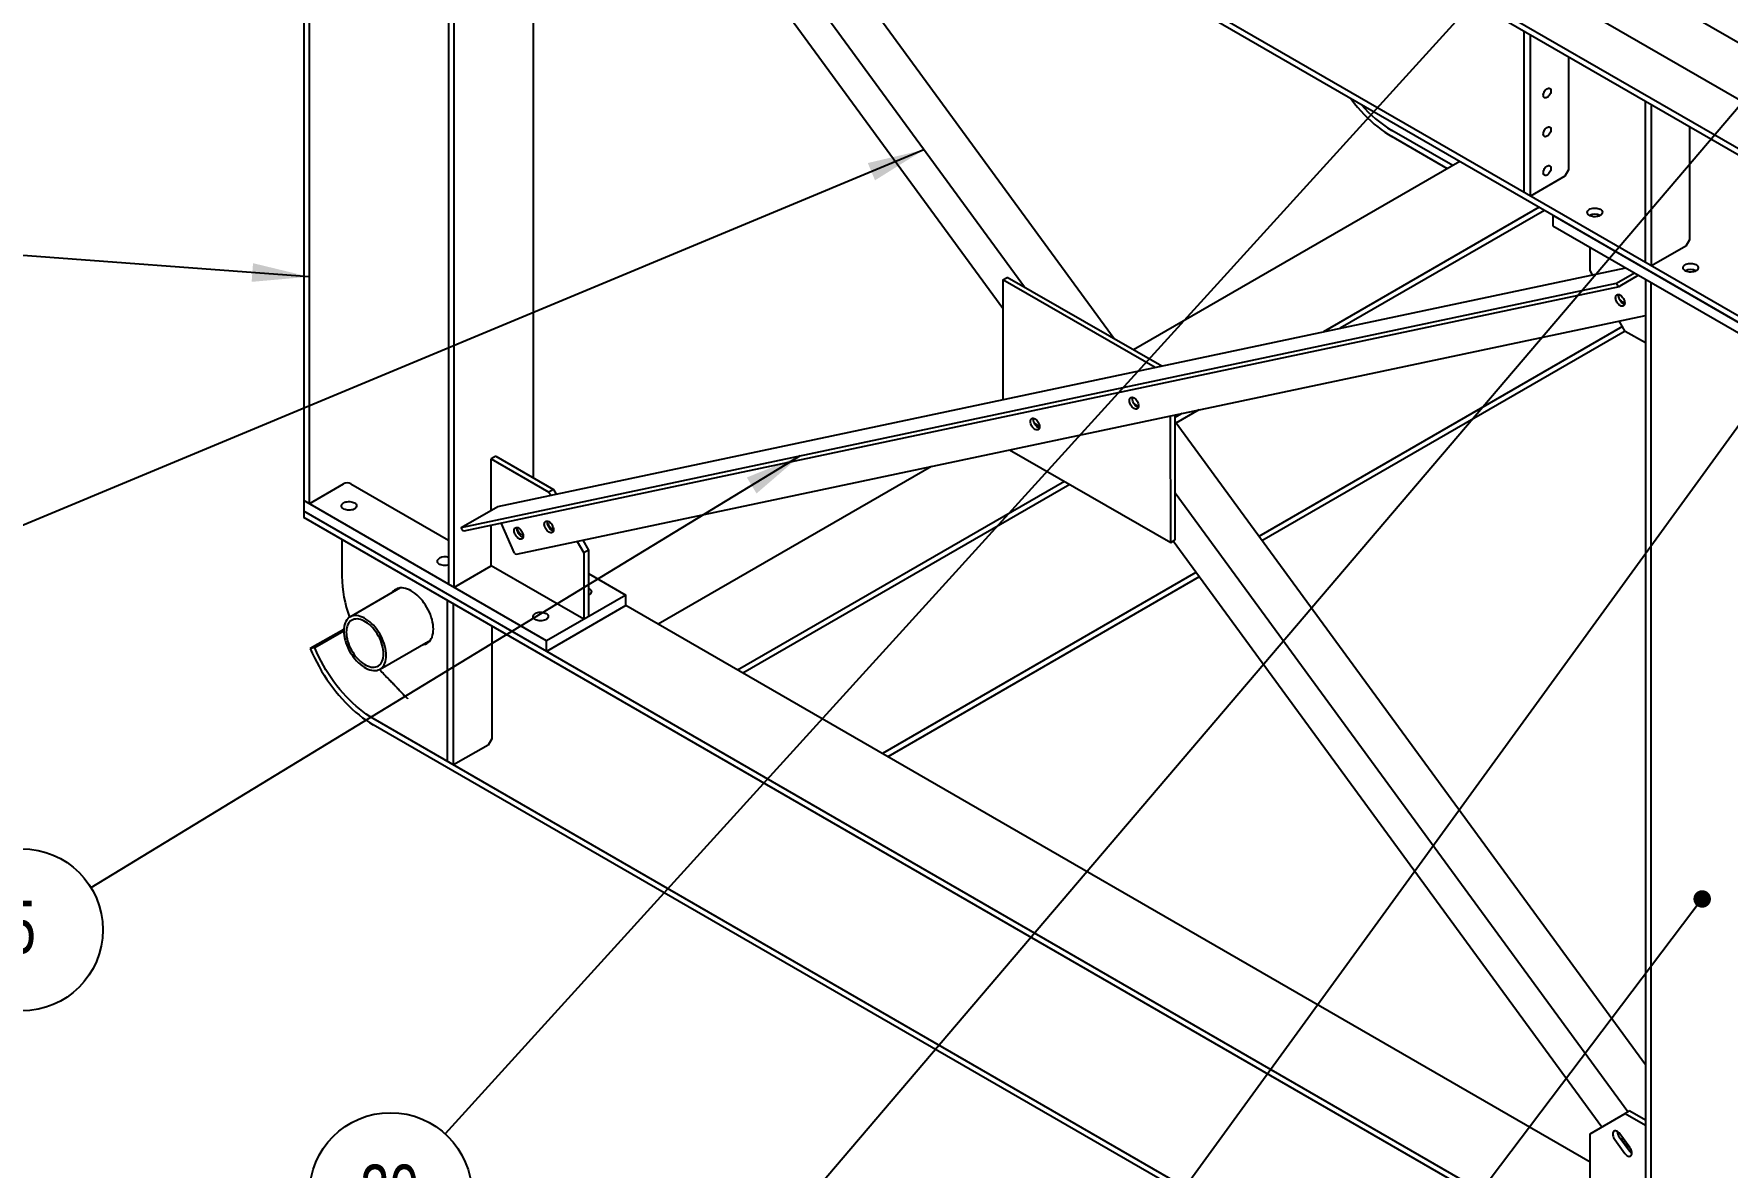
# Model space of a CAD drawing. Header units: millimetres. Extents: x 861 to 27901, y 673 to 17923.
# Drawn here: x 19576 to 21557, y 6226 to 7552 of the extents above; entities that cross this region are included whole.
import ezdxf

# ---------------------------------------------------------------- set-up
doc = ezdxf.new("R2010")
doc.units = ezdxf.units.MM
doc.header["$LTSCALE"] = 33.3
doc.layers.add('CAPA_1', color=7, linetype='Continuous')
doc.layers.add('STRUC', color=4, linetype='Continuous')
doc.styles.add('SLDTEXTSTYLE0', font='TXT', dxfattribs={"width": 0.75})
doc.dimstyles.new('SLDDIMSTYLE1', dxfattribs={"dimtxt": 0.18, "dimasz": 20.492308, "dimexe": 0, "dimexo": 0.0625, "dimgap": 0, "dimtad": 0, "dimtih": 1, "dimtoh": 1, "dimdec": 0, "dimrnd": 1e-09, "dimzin": 0, "dimdsep": 46, "dimtxsty": 'Standard', "dimblk1": 'DOT', "dimblk2": 'DOT', "dimsah": 1, "dimcen": 0.09, "dimadec": 0, "dimazin": 0, "dimtfac": 20.492308, "dimtdec": 0, "dimtofl": 0, "dimtmove": 0, "dimatfit": 3, "dimldrblk": 'DOT', "dimfxl": 1, "dimfrac": 2, "dimtolj": 1, "dimtzin": 0, "dimarcsym": 0})
doc.dimstyles.new('SLDDIMSTYLE2', dxfattribs={"dimtxt": 0.18, "dimasz": 66.6, "dimexe": 0, "dimexo": 0.0625, "dimgap": 0, "dimtad": 0, "dimtih": 1, "dimtoh": 1, "dimdec": 0, "dimrnd": 1e-09, "dimzin": 0, "dimdsep": 46, "dimtxsty": 'Standard', "dimsah": 1, "dimcen": 0.09, "dimadec": 0, "dimazin": 0, "dimtfac": 66.6, "dimtdec": 0, "dimtofl": 0, "dimtmove": 0, "dimatfit": 3, "dimfxl": 1, "dimfrac": 2, "dimtolj": 1, "dimtzin": 0, "dimarcsym": 0})

# ---------------------------------------------------------------- blocks, each defined once
blk = doc.blocks.new('SW_NOTE_0_106')
at = {"layer": 'CAPA_1', "color": 0}
blk.add_circle((-63.8, -70.2), 94.9, dxfattribs=at)
at = {"layer": 'CAPA_1', "color": 0, "insert": (-65, -36.1), "char_height": 61.67, "attachment_point": 2, "style": 'SLDTEXTSTYLE0'}
blk.add_mtext('20', dxfattribs=at)
blk = doc.blocks.new('_Dot')
at = {"color": 0, "linetype": 'ByBlock', "lineweight": -2}
blk.add_line((-0.5, 0), (-1, 0), dxfattribs=at)
at = {"color": 0, "linetype": 'ByBlock', "const_width": 0.5}
blk.add_lwpolyline([(-0.25, 0, 1), (0.25, 0, 1)], format="xyb", close=True, dxfattribs=at)
blk = doc.blocks.new('SW_NOTE_0_116')
at = {"layer": 'CAPA_1', "color": 0}
blk.add_circle((-81, -49.3), 94.9, dxfattribs=at)
at = {"layer": 'CAPA_1', "color": 0, "insert": (-81.6, -15.2), "char_height": 61.7, "attachment_point": 2, "style": 'SLDTEXTSTYLE0'}
blk.add_mtext('5', dxfattribs=at)

msp = doc.modelspace()

# ---------------------------------------------------------------- linework, layer by layer
at = {"layer": 'STRUC', "linetype": 'Continuous', "lineweight": 25}
for p, q in [((25497.8, 5150.36), (19891.45, 8386.83)), ((25497.8, 5143.12), (19890.89, 8379.92)), ((25497.8, 4954.67), (19890.89, 8191.47)), ((25497.8, 4947.44), (19891.45, 8183.91)), ((19891.45, 8183.91), (19891.45, 6986.69)), ((19897.72, 8167.96), (19897.72, 7002.64)), ((20060.91, 8073.75), (20060.91, 6908.43)), ((20067.18, 8070.14), (20067.18, 6904.82)), ((20734.88, 7255.88), (20222.06, 7956.75)), ((20839.7, 7195.68), (20281.26, 7958.88)), ((20160.02, 7941.92), (20160.02, 7033.03)), ((20709.32, 7231.06), (20191.32, 7939)), ((21853.78, 7378.04), (21169.81, 7772.88)), ((21169.81, 7707.11), (21853.78, 7312.26)), ((21319.5, 7366.75), (21319.5, 7555.2)), ((21326.62, 7362.64), (21326.62, 7551.09)), ((21371.19, 7525.36), (21371.19, 7393.31)), ((21461.23, 7284.94), (21461.23, 7473.38)), ((21468.35, 7280.83), (21468.35, 7469.27)), ((21235.79, 7398.32), (21164.65, 7439.39)), ((21229.53, 7394.7), (21164.65, 7432.15)), ((21512.92, 7443.54), (21512.92, 7311.49)), ((21244.04, 7403.08), (20862.29, 7182.7)), ((21371.19, 7393.31), (21366.92, 7385.91)), ((21366.92, 7385.91), (21326.62, 7362.64)), ((21336.89, 7349.48), (21084.46, 7203.76)), ((21343.15, 7345.87), (21104.24, 7207.94)), ((21352.87, 7340.25), (21352.87, 7340.25)), ((21352.87, 7340.25), (21745.31, 7113.7)), ((21352.87, 7340.25), (21352.87, 7327.92)), ((21352.87, 7327.92), (21745.31, 7101.37)), ((21512.92, 7311.49), (21508.65, 7304.09)), ((21396.62, 7275.49), (21396.62, 7302.66)), ((21508.65, 7304.09), (21468.35, 7280.83)), ((20118.45, 6999.42), (21438.29, 7278.61)), ((21399.55, 7270.41), (21396.62, 7275.49)), ((21427.5, 7260.7), (21448.41, 7272.77)), ((20075.73, 6974.75), (21427.5, 7260.7)), ((20079.03, 6971.04), (21430.8, 7256.99)), ((20709.25, 7264.46), (20714.59, 7267.54)), ((20709.25, 7264.46), (20709.55, 7124.45)), ((20887.47, 7162.09), (20709.25, 7264.46)), ((20895.29, 7163.74), (20714.59, 7267.54)), ((21428.5, 7258.42), (21427.5, 7260.7)), ((21453.35, 7269.91), (21431.28, 7257.17)), ((21461.23, 7265.37), (21461.23, 6100.04)), ((21467.5, 7261.75), (21467.5, 6096.43)), ((21435.59, 7236.36), (21437, 7236.66)), ((21436.76, 7238.55), (21436.99, 7238.6)), ((20140.28, 6943.56), (21461.23, 7222.98)), ((21437.71, 7204.33), (21430.67, 7216.52)), ((21434.38, 7210.09), (21008.89, 6964.45)), ((21437.52, 7204.66), (21012.61, 6959.37)), ((21461.23, 7190.75), (21437.71, 7204.33)), ((20868.19, 7117.35), (20868.21, 7117.35)), ((20749.8, 7092.32), (20752.47, 7092.84)), ((20751.65, 7094.72), (20752.21, 7094.83)), ((20905.89, 6957.29), (20905.57, 7105.44)), ((20919.1, 7108.3), (20910.92, 7103.58)), ((20911.23, 6960.37), (20910.92, 7106.57)), ((21461.23, 6346.25), (20910.93, 7098.33)), ((20938.89, 7112.49), (20911.95, 7096.94)), ((20116.27, 7058.29), (20110.93, 7055.21)), ((20110.93, 7055.21), (20178.21, 7016.37)), ((20110.93, 6995.08), (20110.93, 7055.21)), ((20116.27, 7058.29), (20183.55, 7019.45)), ((20717.29, 7065.61), (20905.89, 6957.29)), ((20626.02, 7046.31), (20306.21, 6861.69)), ((19897.72, 7002.64), (19938.02, 7025.91)), ((19946.56, 7025.91), (20060.91, 6959.89)), ((20183.55, 7019.45), (20178.21, 7016.37)), ((20178.21, 7016.37), (20180.42, 7012.53)), ((20183.55, 7019.45), (20186.77, 7013.87)), ((20781.39, 7028.8), (20399.06, 6808.09)), ((20787.67, 7025.19), (20405.33, 6804.47)), ((21440.84, 6291.08), (20911.11, 7015.03)), ((20175.54, 6842.26), (19891.45, 7006.26)), ((25497.8, 3757.45), (19891.45, 6993.92)), ((20075.73, 6974.75), (20118.45, 6999.42)), ((25497.8, 3750.21), (19891.45, 6986.69)), ((20076.73, 6972.48), (20075.73, 6974.75)), ((20110.93, 6930.07), (20110.93, 6977.79)), ((20137.98, 6944.99), (20122.44, 6980.22)), ((19936.02, 6960.96), (19936.02, 6917.85)), ((20148.22, 6963.69), (20147.37, 6963.52)), ((20211.54, 6958.63), (20219.29, 6945.21)), ((20217.88, 6959.97), (20224.63, 6948.29)), ((20905.89, 6957.29), (20911.23, 6960.37)), ((21410.1, 6273.33), (20908.53, 6958.81)), ((20224.63, 6948.29), (20219.29, 6945.21)), ((20219.29, 6945.21), (20219.29, 6867.52)), ((20224.63, 6948.29), (20224.63, 6870.6)), ((20067.18, 6904.82), (20110.93, 6930.07)), ((20219.29, 6867.52), (20110.93, 6930.07)), ((20224.63, 6921.12), (20268.38, 6895.86)), ((20935.43, 6922.04), (20568.54, 6710.25)), ((20939.15, 6916.96), (20574.81, 6706.63)), ((20004.39, 6904.15), (19945.48, 6870.14)), ((20268.38, 6895.86), (20175.54, 6842.26)), ((20268.38, 6883.52), (20268.38, 6895.86)), ((20059.64, 6701.15), (20059.64, 6889.6)), ((20066.76, 6697.04), (20066.76, 6885.48)), ((20268.38, 6883.52), (20175.54, 6829.93)), ((21396.62, 6232.21), (20268.38, 6883.52)), ((19938.23, 6855.68), (19899.14, 6833.12)), ((20111.34, 6859.75), (20111.34, 6727.7)), ((19938.19, 6853.5), (19904.34, 6833.96)), ((19980.72, 6809.1), (20039.63, 6843.1)), ((20175.54, 6829.93), (20175.54, 6842.26)), ((19904.34, 6833.96), (19899.14, 6833.12)), ((25416.51, 3608.7), (19972.75, 6751.31)), ((25416.51, 3601.46), (19972.75, 6744.08)), ((20107.06, 6720.3), (20066.76, 6697.04)), ((20111.34, 6727.7), (20107.06, 6720.3)), ((21396.62, 6265.55), (21437.71, 6289.27)), ((21443.05, 6292.35), (21437.71, 6289.27)), ((21437.71, 6289.27), (21461.23, 6275.69)), ((21443.05, 6292.35), (21461.23, 6281.86)), ((21396.62, 6187.86), (21396.62, 6265.55)), ((21430.73, 6261.77), (21442.49, 6245.7)), ((21443.18, 6249.31), (21431.42, 6265.38)), ((21425.39, 6258.69), (21437.15, 6242.62))]:
    msp.add_line(p, q, dxfattribs=at)
at = {"layer": 'STRUC', "linetype": 'Continuous', "lineweight": 25, "flags": 128}
for points in [[(21116.44, 7476.74), (21117.32, 7475.57), (21120.88, 7471.01), (21124.53, 7466.58), (21128.28, 7462.31), (21132.11, 7458.2), (21136.02, 7454.26), (21139.98, 7450.5), (21144.01, 7446.93), (21148.08, 7443.55), (21152.19, 7440.38), (21156.33, 7437.42), (21160.49, 7434.67), (21164.65, 7432.15)], [(21341.79, 7480.61), (21341.9, 7481.77), (21342.21, 7483), (21342.7, 7484.24), (21343.36, 7485.43), (21344.16, 7486.51), (21345.05, 7487.44), (21346, 7488.17), (21346.96, 7488.66), (21347.89, 7488.9), (21348.74, 7488.87), (21349.47, 7488.58), (21350.06, 7488.03), (21350.46, 7487.25), (21350.67, 7486.29), (21350.67, 7485.18), (21350.46, 7483.97), (21350.06, 7482.73), (21349.47, 7481.51), (21348.74, 7480.37), (21347.89, 7479.35), (21346.96, 7478.52), (21346, 7477.91), (21345.05, 7477.54), (21344.16, 7477.43), (21343.36, 7477.6), (21342.7, 7478.02), (21342.21, 7478.69), (21341.9, 7479.56), (21341.79, 7480.61)], [(21341.79, 7435.29), (21341.9, 7436.46), (21342.21, 7437.69), (21342.7, 7438.92), (21343.36, 7440.11), (21344.16, 7441.2), (21345.05, 7442.12), (21346, 7442.85), (21346.96, 7443.35), (21347.89, 7443.58), (21348.74, 7443.55), (21349.47, 7443.26), (21350.06, 7442.71), (21350.46, 7441.93), (21350.67, 7440.97), (21350.67, 7439.86), (21350.46, 7438.65), (21350.06, 7437.41), (21349.47, 7436.19), (21348.74, 7435.05), (21347.89, 7434.04), (21346.96, 7433.2), (21346, 7432.59), (21345.05, 7432.22), (21344.16, 7432.12), (21343.36, 7432.28), (21342.7, 7432.7), (21342.21, 7433.37), (21341.9, 7434.25), (21341.79, 7435.29)], [(21341.79, 7389.97), (21341.9, 7391.14), (21342.21, 7392.37), (21342.7, 7393.61), (21343.36, 7394.8), (21344.16, 7395.88), (21345.05, 7396.81), (21346, 7397.53), (21346.96, 7398.03), (21347.89, 7398.27), (21348.74, 7398.24), (21349.47, 7397.94), (21350.06, 7397.39), (21350.46, 7396.62), (21350.67, 7395.65), (21350.67, 7394.54), (21350.46, 7393.34), (21350.06, 7392.09), (21349.47, 7390.87), (21348.74, 7389.73), (21347.89, 7388.72), (21346.96, 7387.89), (21346, 7387.27), (21345.05, 7386.9), (21344.16, 7386.8), (21343.36, 7386.96), (21342.7, 7387.39), (21342.21, 7388.05), (21341.9, 7388.93), (21341.79, 7389.97)], [(21408.33, 7347.14), (21409.34, 7346.44), (21410.12, 7345.65), (21410.64, 7344.79), (21410.89, 7343.89), (21410.85, 7342.97), (21410.54, 7342.08), (21409.95, 7341.23), (21409.11, 7340.46), (21408.04, 7339.79), (21406.78, 7339.24), (21405.38, 7338.82), (21403.86, 7338.56), (21402.29, 7338.46), (21400.72, 7338.52), (21399.19, 7338.74), (21397.75, 7339.12), (21396.45, 7339.64), (21395.33, 7340.28), (21394.43, 7341.03), (21393.78, 7341.86), (21393.39, 7342.75), (21393.29, 7343.66), (21393.47, 7344.56), (21393.92, 7345.44), (21394.64, 7346.25), (21395.59, 7346.98), (21396.76, 7347.59), (21398.1, 7348.08), (21399.56, 7348.41), (21401.11, 7348.6), (21402.69, 7348.62), (21404.25, 7348.48), (21405.74, 7348.17), (21407.11, 7347.72), (21408.33, 7347.14)], [(21520.45, 7282.41), (21521.47, 7281.71), (21522.25, 7280.92), (21522.77, 7280.06), (21523.01, 7279.16), (21522.98, 7278.24), (21522.66, 7277.35), (21522.07, 7276.5), (21521.23, 7275.73), (21520.17, 7275.06), (21518.91, 7274.51), (21517.5, 7274.09), (21515.99, 7273.83), (21514.42, 7273.73), (21512.85, 7273.79), (21511.31, 7274.01), (21509.88, 7274.39), (21508.58, 7274.91), (21507.46, 7275.55), (21506.56, 7276.3), (21505.91, 7277.13), (21505.52, 7278.02), (21505.42, 7278.93), (21505.59, 7279.83), (21506.05, 7280.71), (21506.76, 7281.52), (21507.72, 7282.25), (21508.89, 7282.86), (21510.22, 7283.35), (21511.69, 7283.69), (21513.24, 7283.87), (21514.82, 7283.89), (21516.38, 7283.75), (21517.87, 7283.44), (21519.24, 7282.99), (21520.45, 7282.41)], [(21434.74, 7233.8), (21433.82, 7233.75), (21432.82, 7233.97), (21431.78, 7234.44), (21430.73, 7235.14), (21429.73, 7236.06), (21428.8, 7237.16), (21427.99, 7238.39), (21427.31, 7239.7), (21426.81, 7241.05), (21426.5, 7242.39), (21426.38, 7243.65), (21426.48, 7244.8), (21426.77, 7245.8), (21427.25, 7246.59), (21427.91, 7247.15), (21428.71, 7247.47), (21429.63, 7247.52), (21430.63, 7247.3), (21431.67, 7246.83), (21432.71, 7246.12), (21433.72, 7245.2), (21434.64, 7244.11), (21435.46, 7242.88), (21436.13, 7241.57), (21436.64, 7240.22), (21436.95, 7238.88), (21437.06, 7237.61), (21436.97, 7236.46), (21436.68, 7235.47), (21436.19, 7234.68), (21435.54, 7234.12), (21434.74, 7233.8)], [(21436.83, 7235.89), (21436.38, 7236.02), (21435.34, 7236.49), (21434.29, 7237.2), (21433.29, 7238.12), (21432.36, 7239.21), (21431.55, 7240.44), (21430.87, 7241.76), (21430.37, 7243.11), (21430.06, 7244.44), (21429.94, 7245.71), (21430.04, 7246.86), (21430.17, 7247.43)], [(21430.59, 7242.24), (21430.83, 7241.9), (21431.76, 7240.81), (21432.76, 7239.89), (21433.81, 7239.18), (21434.85, 7238.72), (21435.85, 7238.5), (21436.76, 7238.55)], [(20865.88, 7113.47), (20864.96, 7113.42), (20863.96, 7113.63), (20862.92, 7114.1), (20861.88, 7114.81), (20860.88, 7115.73), (20859.95, 7116.83), (20859.13, 7118.06), (20858.46, 7119.37), (20857.96, 7120.72), (20857.64, 7122.05), (20857.53, 7123.32), (20857.62, 7124.47), (20857.91, 7125.46), (20858.4, 7126.26), (20859.05, 7126.82), (20859.86, 7127.13), (20860.77, 7127.18), (20861.77, 7126.97), (20862.81, 7126.5), (20863.86, 7125.79), (20864.86, 7124.87), (20865.79, 7123.78), (20866.61, 7122.55), (20867.28, 7121.24), (20867.78, 7119.88), (20868.1, 7118.55), (20868.21, 7117.28), (20868.12, 7116.13), (20867.82, 7115.14), (20867.34, 7114.35), (20866.68, 7113.78), (20865.88, 7113.47)], [(20867.91, 7115.58), (20867.52, 7115.69), (20866.48, 7116.16), (20865.44, 7116.87), (20864.44, 7117.79), (20863.51, 7118.88), (20862.69, 7120.11), (20862.02, 7121.42), (20861.52, 7122.78), (20861.2, 7124.11), (20861.09, 7125.38), (20861.18, 7126.53), (20861.33, 7127.15)], [(20863.06, 7119.8), (20863.18, 7119.67), (20864.18, 7118.74), (20865.23, 7118.02), (20866.27, 7117.54), (20867.27, 7117.31), (20868.19, 7117.35)], [(20750.15, 7088.99), (20749.23, 7088.94), (20748.23, 7089.15), (20747.19, 7089.62), (20746.15, 7090.33), (20745.14, 7091.25), (20744.21, 7092.35), (20743.4, 7093.57), (20742.73, 7094.89), (20742.22, 7096.24), (20741.91, 7097.57), (20741.8, 7098.84), (20741.89, 7099.99), (20742.18, 7100.98), (20742.66, 7101.77), (20743.32, 7102.34), (20744.12, 7102.65), (20745.04, 7102.7), (20746.04, 7102.49), (20747.08, 7102.02), (20748.12, 7101.31), (20749.13, 7100.39), (20750.06, 7099.3), (20750.87, 7098.07), (20751.54, 7096.75), (20752.05, 7095.4), (20752.36, 7094.07), (20752.47, 7092.8), (20752.38, 7091.65), (20752.09, 7090.66), (20751.61, 7089.87), (20750.95, 7089.3), (20750.15, 7088.99)], [(20752.24, 7091.08), (20751.79, 7091.21), (20750.75, 7091.68), (20749.71, 7092.39), (20748.7, 7093.31), (20747.77, 7094.4), (20746.96, 7095.63), (20746.29, 7096.94), (20745.78, 7098.29), (20745.47, 7099.63), (20745.36, 7100.9), (20745.45, 7102.05), (20745.59, 7102.62)], [(20745.85, 7097.96), (20746.64, 7097.04), (20747.64, 7096.11), (20748.68, 7095.39), (20749.72, 7094.91), (20750.72, 7094.68), (20751.65, 7094.72)], [(19938.22, 7003.73), (19939.43, 7004.32), (19940.8, 7004.77), (19942.29, 7005.07), (19943.85, 7005.21), (19945.43, 7005.19), (19946.98, 7005.01), (19948.45, 7004.67), (19949.78, 7004.18), (19950.95, 7003.57), (19951.91, 7002.84), (19952.62, 7002.03), (19953.08, 7001.16), (19953.25, 7000.25), (19953.15, 6999.34), (19952.76, 6998.46), (19952.11, 6997.63), (19951.21, 6996.88), (19950.09, 6996.23), (19948.79, 6995.71), (19947.36, 6995.34), (19945.82, 6995.11), (19944.25, 6995.05), (19942.68, 6995.15), (19941.17, 6995.42), (19939.76, 6995.83), (19938.5, 6996.38), (19937.44, 6997.06), (19936.6, 6997.83), (19936.01, 6998.67), (19935.69, 6999.57), (19935.65, 7000.48), (19935.9, 7001.38), (19936.42, 7002.24), (19937.2, 7003.03), (19938.22, 7003.73)], [(20146.02, 6961.2), (20145.1, 6961.15), (20144.1, 6961.36), (20143.06, 6961.83), (20142.02, 6962.54), (20141.01, 6963.46), (20140.08, 6964.55), (20139.27, 6965.78), (20138.6, 6967.09), (20138.09, 6968.44), (20137.78, 6969.78), (20137.67, 6971.05), (20137.76, 6972.2), (20138.05, 6973.19), (20138.53, 6973.98), (20139.19, 6974.54), (20139.99, 6974.86), (20140.91, 6974.91), (20141.91, 6974.69), (20142.95, 6974.22), (20143.99, 6973.52), (20145, 6972.6), (20145.93, 6971.5), (20146.74, 6970.27), (20147.41, 6968.96), (20147.92, 6967.61), (20148.23, 6966.27), (20148.34, 6965.01), (20148.25, 6963.86), (20147.96, 6962.87), (20147.48, 6962.07), (20146.82, 6961.51), (20146.02, 6961.2)], [(20148.12, 6963.29), (20147.66, 6963.41), (20146.62, 6963.88), (20145.58, 6964.59), (20144.57, 6965.51), (20143.64, 6966.61), (20142.83, 6967.83), (20142.16, 6969.15), (20141.65, 6970.5), (20141.34, 6971.83), (20141.23, 6973.1), (20141.32, 6974.25), (20141.46, 6974.82)], [(20181.29, 6968.66), (20180.37, 6968.61), (20179.38, 6968.82), (20178.34, 6969.29), (20177.29, 6970), (20176.29, 6970.92), (20175.36, 6972.01), (20174.54, 6973.24), (20173.87, 6974.56), (20173.37, 6975.91), (20173.05, 6977.24), (20172.94, 6978.51), (20173.03, 6979.66), (20173.33, 6980.65), (20173.81, 6981.44), (20174.47, 6982.01), (20175.27, 6982.32), (20176.19, 6982.37), (20177.19, 6982.16), (20178.23, 6981.69), (20179.27, 6980.98), (20180.27, 6980.06), (20181.2, 6978.96), (20182.02, 6977.74), (20182.69, 6976.42), (20183.19, 6975.07), (20183.51, 6973.74), (20183.62, 6972.47), (20183.53, 6971.32), (20183.23, 6970.33), (20182.75, 6969.54), (20182.1, 6968.97), (20181.29, 6968.66)], [(20183.39, 6970.75), (20182.94, 6970.88), (20181.9, 6971.35), (20180.85, 6972.05), (20179.85, 6972.97), (20178.92, 6974.07), (20178.1, 6975.3), (20177.43, 6976.61), (20176.93, 6977.96), (20176.61, 6979.3), (20176.5, 6980.56), (20176.59, 6981.71), (20176.73, 6982.28)], [(20183.61, 6972.76), (20182.86, 6972.95), (20181.82, 6973.44), (20180.78, 6974.16), (20179.78, 6975.09), (20178.86, 6976.19), (20178.05, 6977.43), (20177.39, 6978.75), (20176.89, 6980.1), (20176.59, 6981.43), (20176.57, 6981.58)], [(20148.22, 6965.92), (20147.31, 6966.13), (20146.27, 6966.62), (20145.22, 6967.34), (20144.22, 6968.27), (20143.3, 6969.38), (20142.49, 6970.61), (20141.83, 6971.93), (20141.34, 6973.28), (20141.32, 6973.35)], [(20060.91, 6930.98), (20059.48, 6930.61), (20057.95, 6930.38), (20056.37, 6930.32), (20054.81, 6930.42), (20053.29, 6930.69), (20051.88, 6931.1), (20050.63, 6931.65), (20049.56, 6932.33), (20048.72, 6933.1), (20048.13, 6933.94), (20047.82, 6934.84), (20047.78, 6935.75), (20048.03, 6936.65), (20048.55, 6937.51), (20049.33, 6938.3), (20050.34, 6939)], [(20043.11, 6856.03), (20043.01, 6858.68), (20042.71, 6861.43), (20042.23, 6864.24), (20041.55, 6867.11), (20040.69, 6870.01), (20039.65, 6872.91), (20038.44, 6875.8), (20037.07, 6878.65), (20035.55, 6881.45), (20033.89, 6884.16), (20032.11, 6886.77), (20030.21, 6889.26), (20028.22, 6891.61), (20026.14, 6893.81), (20023.99, 6895.83), (20021.8, 6897.66), (20019.56, 6899.29), (20017.32, 6900.7), (20015.07, 6901.88), (20012.84, 6902.83), (20010.64, 6903.54), (20008.5, 6903.99), (20006.42, 6904.2), (20004.42, 6904.15), (20002.52, 6903.85), (20000.74, 6903.3), (19999.08, 6902.5), (19997.56, 6901.46), (19996.19, 6900.19), (19995, 6898.73)], [(20001.03, 6903.41), (19999.89, 6902.33), (19998.71, 6900.87)], [(20224.63, 6903.79), (20225.66, 6903.24), (20226.62, 6902.51), (20227.33, 6901.7), (20227.79, 6900.83), (20227.96, 6899.92), (20227.86, 6899.01), (20227.47, 6898.13), (20226.82, 6897.3), (20225.92, 6896.55), (20224.8, 6895.9), (20224.63, 6895.82)], [(20162.47, 6874.27), (20163.68, 6874.86), (20165.06, 6875.31), (20166.55, 6875.61), (20168.11, 6875.75), (20169.69, 6875.73), (20171.23, 6875.55), (20172.7, 6875.21), (20174.04, 6874.72), (20175.2, 6874.11), (20176.16, 6873.38), (20176.88, 6872.57), (20177.33, 6871.7), (20177.51, 6870.79), (20177.4, 6869.88), (20177.02, 6869), (20176.36, 6868.17), (20175.46, 6867.42), (20174.35, 6866.77), (20173.05, 6866.25), (20171.61, 6865.88), (20170.08, 6865.65), (20168.5, 6865.59), (20166.93, 6865.69), (20165.42, 6865.96), (20164.01, 6866.37), (20162.76, 6866.92), (20161.69, 6867.6), (20160.85, 6868.37), (20160.26, 6869.21), (20159.94, 6870.11), (20159.91, 6871.02), (20160.16, 6871.92), (20160.68, 6872.78), (20161.46, 6873.57), (20162.47, 6874.27)], [(19988.02, 6825.23), (19987.92, 6827.87), (19987.62, 6830.6), (19987.13, 6833.41), (19986.44, 6836.26), (19985.56, 6839.14), (19984.5, 6842.03), (19983.27, 6844.9), (19981.87, 6847.72), (19980.33, 6850.48), (19978.64, 6853.15), (19976.83, 6855.71), (19974.91, 6858.14), (19972.9, 6860.43), (19970.81, 6862.54), (19968.65, 6864.47), (19966.45, 6866.21), (19964.22, 6867.72), (19961.99, 6869.01), (19959.76, 6870.07), (19957.56, 6870.88), (19955.4, 6871.43), (19953.31, 6871.74), (19951.3, 6871.78), (19949.38, 6871.56), (19947.57, 6871.09), (19945.88, 6870.36), (19944.34, 6869.39), (19942.94, 6868.17), (19941.71, 6866.73), (19940.65, 6865.07), (19939.77, 6863.2), (19939.08, 6861.14), (19938.58, 6858.91), (19938.28, 6856.53), (19938.18, 6854.01), (19938.28, 6851.37), (19938.58, 6848.64), (19939.08, 6845.83), (19939.77, 6842.98), (19940.65, 6840.1), (19941.71, 6837.21), (19942.94, 6834.34), (19944.34, 6831.52), (19945.88, 6828.76), (19947.57, 6826.09), (19949.38, 6823.53), (19951.3, 6821.1), (19953.31, 6818.81), (19955.4, 6816.7), (19957.56, 6814.77), (19959.76, 6813.03), (19961.99, 6811.52), (19964.22, 6810.23), (19966.45, 6809.17), (19968.65, 6808.36), (19970.81, 6807.81), (19972.9, 6807.51), (19974.91, 6807.46), (19976.83, 6807.68), (19978.64, 6808.15), (19980.33, 6808.88), (19981.87, 6809.85), (19983.27, 6811.07), (19984.5, 6812.51), (19985.56, 6814.17), (19986.44, 6816.04), (19987.13, 6818.1), (19987.62, 6820.33), (19987.92, 6822.71), (19988.02, 6825.23)], [(19984.96, 6827), (19984.86, 6829.46), (19984.57, 6832.01), (19984.08, 6834.62), (19983.4, 6837.29), (19982.53, 6839.97), (19981.49, 6842.65), (19980.29, 6845.3), (19978.92, 6847.91), (19977.42, 6850.43), (19975.78, 6852.86), (19974.03, 6855.17), (19972.19, 6857.34), (19970.25, 6859.35), (19968.26, 6861.18), (19966.22, 6862.81), (19964.14, 6864.23), (19962.06, 6865.43), (19959.99, 6866.4), (19957.95, 6867.13), (19955.96, 6867.6), (19954.02, 6867.82), (19952.18, 6867.79), (19950.43, 6867.5), (19948.79, 6866.96), (19947.28, 6866.17), (19945.92, 6865.14), (19944.72, 6863.88), (19943.68, 6862.4), (19942.81, 6860.72), (19942.13, 6858.84), (19941.64, 6856.79), (19941.35, 6854.58), (19941.25, 6852.24), (19941.35, 6849.78), (19941.64, 6847.23), (19942.13, 6844.62), (19942.81, 6841.95), (19943.68, 6839.27), (19944.72, 6836.59), (19945.92, 6833.94), (19947.28, 6831.33), (19948.79, 6828.81), (19950.43, 6826.38), (19952.18, 6824.07), (19954.02, 6821.9), (19955.96, 6819.89), (19957.95, 6818.07), (19959.99, 6816.43), (19962.06, 6815.01), (19964.14, 6813.81), (19966.22, 6812.84), (19968.26, 6812.12), (19970.25, 6811.64), (19972.19, 6811.42), (19974.03, 6811.45), (19975.78, 6811.74), (19977.42, 6812.28), (19978.92, 6813.07), (19980.29, 6814.1), (19981.49, 6815.36), (19982.53, 6816.84), (19983.4, 6818.52), (19984.08, 6820.4), (19984.57, 6822.45), (19984.86, 6824.66), (19984.96, 6827)], [(20030.24, 6837.68), (20032.11, 6837.98), (20033.89, 6838.53), (20035.55, 6839.33), (20037.07, 6840.37), (20038.44, 6841.64), (20039.65, 6843.13), (20040.69, 6844.84), (20041.55, 6846.74), (20042.23, 6848.83), (20042.71, 6851.08), (20043.01, 6853.49), (20043.11, 6856.03)], [(20033.94, 6839.82), (20035.81, 6840.12), (20037.31, 6840.56)], [(19899.14, 6833.12), (19901.47, 6827.78), (19903.96, 6822.49), (19906.61, 6817.24), (19909.4, 6812.06), (19912.35, 6806.95), (19915.42, 6801.93), (19918.63, 6797), (19921.97, 6792.19), (19925.41, 6787.49), (19928.97, 6782.93), (19932.63, 6778.51), (19936.37, 6774.24), (19940.2, 6770.13), (19944.11, 6766.19), (19948.08, 6762.43), (19952.1, 6758.85), (19956.17, 6755.48), (19960.28, 6752.3), (19964.42, 6749.34), (19968.58, 6746.6), (19972.75, 6744.08)], [(19972.75, 6751.31), (19968.68, 6753.78), (19964.63, 6756.47), (19960.6, 6759.38), (19956.6, 6762.51), (19952.63, 6765.84), (19948.72, 6769.37), (19944.87, 6773.1), (19941.09, 6777), (19937.39, 6781.07), (19933.77, 6785.3), (19930.25, 6789.69), (19926.84, 6794.21), (19923.55, 6798.86), (19920.38, 6803.62), (19917.33, 6808.49), (19914.43, 6813.45), (19911.67, 6818.49), (19909.07, 6823.59), (19906.62, 6828.75), (19904.34, 6833.96)], [(21431.42, 6265.38), (21430.51, 6266.5), (21429.51, 6267.44), (21428.47, 6268.17), (21427.42, 6268.66), (21426.42, 6268.91), (21425.49, 6268.88), (21424.67, 6268.6), (21424, 6268.06), (21423.5, 6267.29), (21423.18, 6266.32), (21423.07, 6265.18), (21423.16, 6263.93), (21423.45, 6262.6), (21423.94, 6261.25), (21424.59, 6259.93), (21425.39, 6258.69)], [(21436.48, 6254.28), (21437.39, 6253.17), (21438.39, 6252.23), (21439.43, 6251.49), (21440.48, 6251), (21441.48, 6250.76), (21442.13, 6250.74)], [(21437.15, 6242.62), (21438.06, 6241.51), (21439.06, 6240.57), (21440.1, 6239.83), (21441.15, 6239.34), (21442.15, 6239.09), (21443.08, 6239.12), (21443.9, 6239.4), (21444.57, 6239.94), (21445.07, 6240.71), (21445.39, 6241.68), (21445.5, 6242.82), (21445.41, 6244.07), (21445.12, 6245.4), (21444.63, 6246.75), (21443.98, 6248.07), (21443.18, 6249.31)]]:
    msp.add_lwpolyline(points, dxfattribs=at)
at = {"layer": 'STRUC', "linetype": 'Continuous', "lineweight": 25}
for centre, radius, start, end in [((21239.63, 7564.39), 145.76, 220.61232, 239.04443), ((21402.1, 7328.08), 13.37, 62.39957, 117.59451), ((21402.09, 7327.95), 13.48, 62.46165, 117.34428), ((21514.22, 7263.35), 13.37, 62.40063, 117.59345), ((21514.22, 7263.22), 13.48, 62.46177, 117.34235), ((21430.44, 7259.02), 2.03, 197.13014, 294.53404), ((19942.29, 7017.66), 9.29, 62.60967, 117.39033), ((20078.79, 6973.21), 2.18, 199.66357, 276.42863), ((20056.63, 6926.67), 13.85, 71.98701, 116.99908), ((20140.04, 6945.73), 2.18, 199.66357, 276.42863), ((20083.19, 6920.46), 147.18, 181.01923, 200.11927), ((20110.74, 6920.22), 171.6, 220.47993, 225.8984), ((21439.86, 6268.7), 11.46, 182.50662, 217.23606), ((21444.77, 6260.86), 10.59, 176.10254, 218.42311), ((21450.57, 6251.33), 9.85, 214.85232, 239.02752)]:
    msp.add_arc(centre, radius, start, end, dxfattribs=at)
msp.add_open_spline([(19991.31, 6796.99), (19992.63, 6795.68), (19995.27, 6793.05), (19998.96, 6789.09), (20002.56, 6785.21), (20006.09, 6781.44), (20009.56, 6777.88), (20011.87, 6775.66), (20013.03, 6774.59), (20013.04, 6774.58)], degree=3, knots=[0, 0, 0, 0, 0.15924512, 0.31979813, 0.48824352, 0.65671687, 0.82756049, 0.99841055, 1, 1, 1, 1], dxfattribs=at)

# ---------------------------------------------------------------- block references
at = {"layer": 'CAPA_1'}
for name, p in [('SW_NOTE_0_116', (19642.45, 6553.42)), ('SW_NOTE_0_106', (20056.81, 6265.49))]:
    msp.add_blockref(name, p, dxfattribs=at)

# ---------------------------------------------------------------- leaders
for points, dimstyle in [([(21902.55, 8296.79), (20056.81, 6265.49)], 'SLDDIMSTYLE2'), ([(22185.72, 7940.8), (20718.52, 5922.27)], 'SLDDIMSTYLE1'), ([(21873, 7822.26), (20411.73, 6107.49)], 'SLDDIMSTYLE2'), ([(20617.13, 7416.81), (19496.44, 6949.86)], 'SLDDIMSTYLE2'), ([(19897.72, 7268.23), (19313.72, 7311.86)], 'SLDDIMSTYLE2'), ([(22535.69, 7299.64), (21273.33, 5583.37)], 'SLDDIMSTYLE2'), ([(20472.45, 7058.68), (19642.45, 6553.42)], 'SLDDIMSTYLE2'), ([(21527.69, 6540.26), (20850.24, 5645.83)], 'SLDDIMSTYLE1'), ([(21928.16, 6229.23), (21357.83, 5344.84)], 'SLDDIMSTYLE1')]:
    msp.add_leader(points, dimstyle=dimstyle, dxfattribs=at)

doc.saveas('drawing.dxf')
